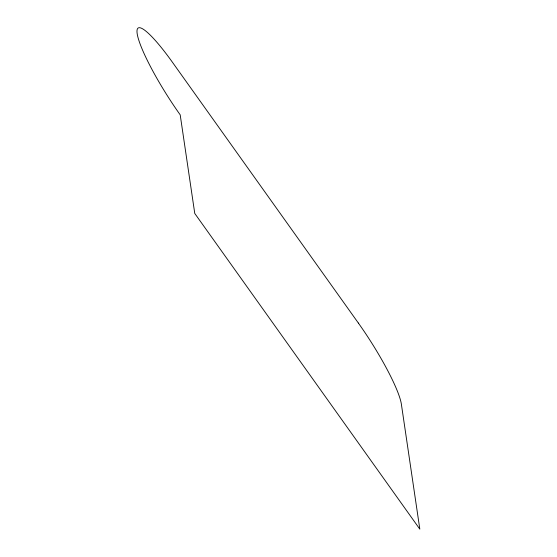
<?xml version="1.0" encoding="UTF-8"?>
<svg xmlns="http://www.w3.org/2000/svg" width="557" height="557" viewBox="0 0 557 557"><rect width="100%" height="100%" fill="white"/><g stroke="black" fill="none" stroke-linecap="round" stroke-linejoin="round"><path stroke-width="0.84" d="M358.36 323.046L172.433 62.252A71.575 11.405 57.8 0 0 137.175 33.643A71.575 11.405 57.8 0 0 180.196 114.839L194.762 213.449L419.825 529.15L401.381 404.243A71.575 11.405 57.8 0 0 358.36 323.046"/></g></svg>
